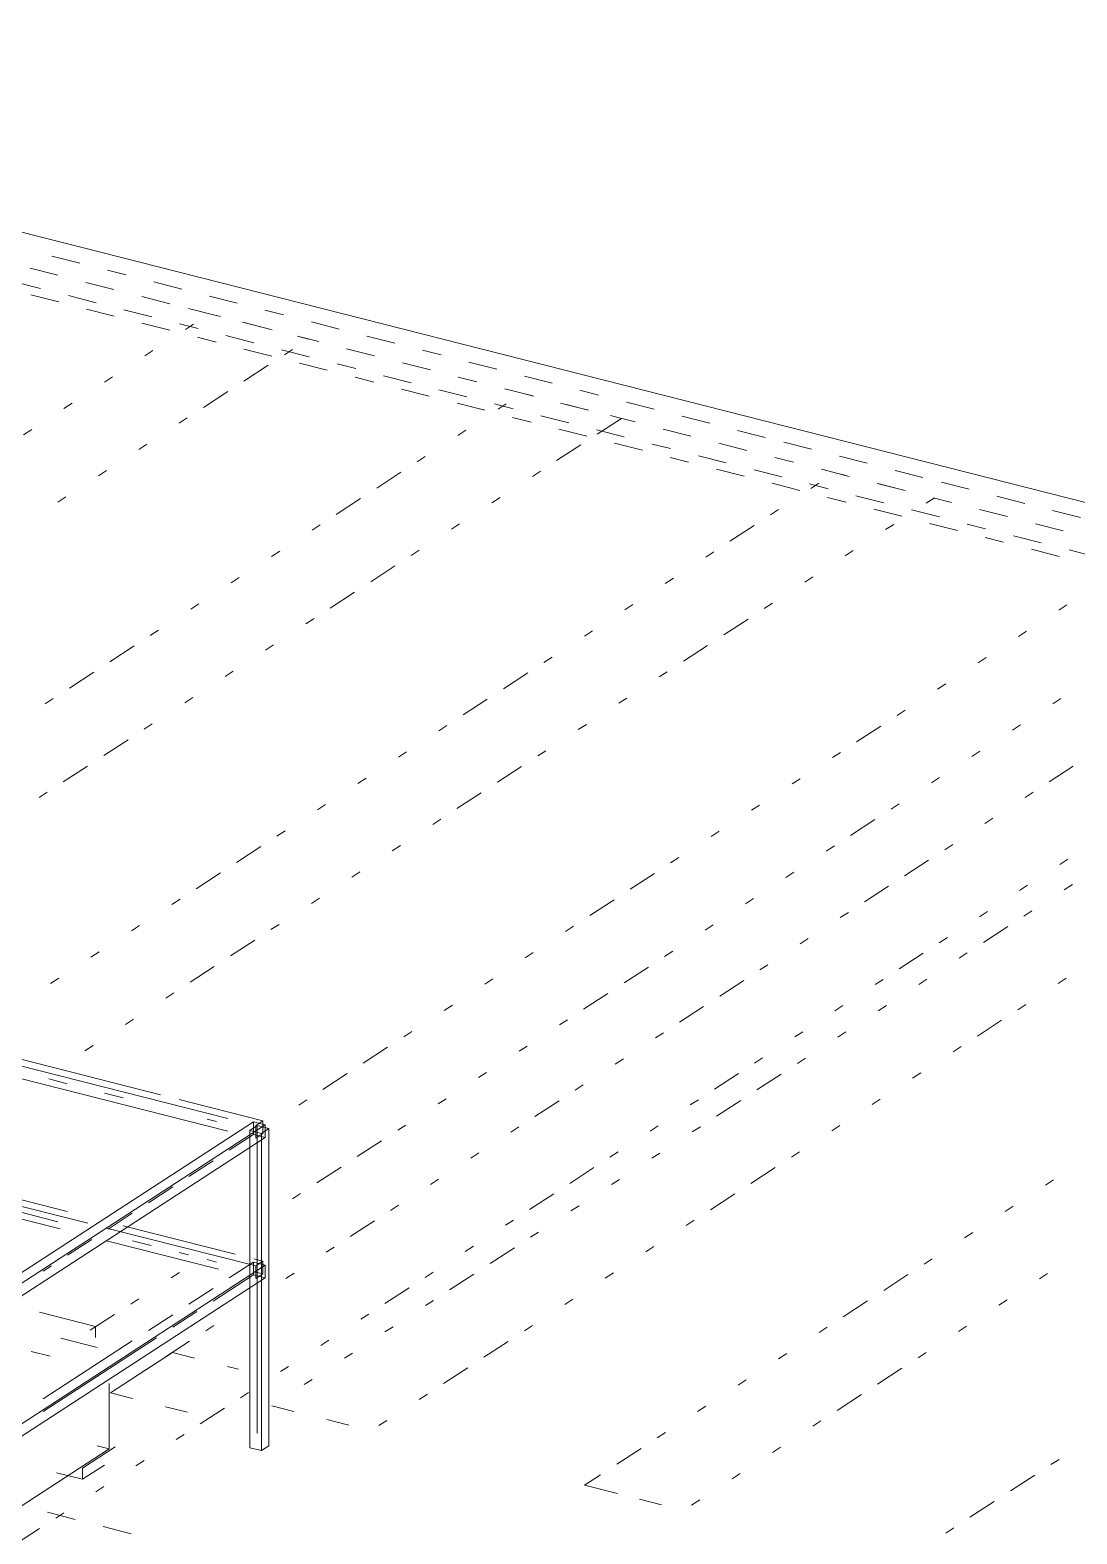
# Paper-space layout '02 Building 3D Model' of a CAD drawing. Header units: millimetres. Extents: x 5 to 415, y 7 to 290.
# Drawn here: x 80.4 to 91.22, y 206.83 to 222.37 of the extents above; entities that cross this region are included whole.
import ezdxf

# ---------------------------------------------------------------- set-up
doc = ezdxf.new("R2010")
doc.units = ezdxf.units.MM
doc.layers.add('MODEL_3D_VIEW', color=7, linetype='Continuous', lineweight=9)

# ---------------------------------------------------------------- blocks, each defined once
blk = doc.blocks.new('SHEET_02_BUILDING_3D')
at = {"layer": 'MODEL_3D_VIEW', "lineweight": 9}
for p, q in [((72.099, 222.373), (94.024, 216.801)), ((80.913, 219.965), (80.626, 220.038)), ((80.689, 219.839), (80.401, 219.913)), ((81.392, 219.843), (81.201, 219.892)), ((80.222, 219.775), (80.509, 219.702)), ((81.266, 219.693), (80.978, 219.766)), ((81.967, 219.697), (81.679, 219.77)), ((80.696, 219.564), (80.408, 219.637)), ((80.797, 219.629), (81.084, 219.556)), ((81.844, 219.546), (81.555, 219.619)), ((82.541, 219.551), (82.254, 219.624)), ((81.27, 219.418), (80.983, 219.491)), ((81.371, 219.483), (81.658, 219.41)), ((82.324, 219.424), (82.036, 219.497)), ((82.369, 219.412), (82.255, 219.441)), ((83.02, 219.43), (82.828, 219.478)), ((81.845, 219.272), (81.557, 219.345)), ((81.946, 219.337), (82.137, 219.289)), ((82.088, 219.333), (82.005, 219.278)), ((82.824, 219.297), (82.596, 219.355)), ((82.902, 219.277), (82.613, 219.35)), ((83.594, 219.284), (83.307, 219.357)), ((82.323, 219.15), (82.132, 219.199)), ((82.424, 219.216), (82.712, 219.143)), ((83.279, 219.181), (83.165, 219.21)), ((83.383, 219.155), (83.19, 219.204)), ((84.169, 219.138), (83.881, 219.211)), ((81.67, 219.061), (81.587, 219.006)), ((82.898, 219.004), (82.611, 219.077)), ((82.999, 219.07), (83.286, 218.997)), ((83.028, 219.018), (83.112, 219.072)), ((83.96, 219.008), (83.671, 219.081)), ((84.647, 219.016), (84.456, 219.065)), ((85.222, 218.87), (84.935, 218.943)), ((81.252, 218.789), (81.169, 218.734)), ((82.61, 218.746), (82.861, 218.909)), ((83.472, 218.858), (83.185, 218.931)), ((83.573, 218.924), (83.765, 218.875)), ((83.951, 218.736), (83.759, 218.785)), ((84.052, 218.802), (84.339, 218.729)), ((84.537, 218.861), (84.248, 218.935)), ((85.018, 218.739), (84.825, 218.788)), ((85.796, 218.724), (85.509, 218.797)), ((82.192, 218.474), (82.443, 218.637)), ((84.525, 218.59), (84.238, 218.663)), ((84.626, 218.656), (84.914, 218.583)), ((85.595, 218.593), (85.306, 218.666)), ((86.275, 218.602), (86.083, 218.651)), ((80.834, 218.517), (80.751, 218.462)), ((85.1, 218.444), (84.813, 218.517)), ((85.201, 218.51), (85.392, 218.461)), ((85.32, 218.511), (85.236, 218.457)), ((85.601, 218.591), (85.487, 218.62)), ((86.172, 218.446), (85.883, 218.519)), ((86.169, 218.447), (85.942, 218.504)), ((86.849, 218.456), (86.562, 218.529)), ((81.941, 218.311), (82.025, 218.365)), ((85.579, 218.323), (85.387, 218.371)), ((85.68, 218.388), (85.967, 218.315)), ((86.26, 218.197), (86.511, 218.36)), ((86.511, 218.36), (86.397, 218.389)), ((86.653, 218.324), (86.461, 218.373)), ((87.424, 218.31), (87.137, 218.383)), ((80.417, 218.245), (80.333, 218.19)), ((84.902, 218.239), (84.819, 218.185)), ((86.153, 218.177), (85.866, 218.25)), ((86.254, 218.242), (86.541, 218.169)), ((87.23, 218.177), (86.941, 218.25)), ((87.998, 218.164), (87.711, 218.237)), ((81.524, 218.039), (81.607, 218.093)), ((85.842, 217.925), (86.093, 218.088)), ((86.728, 218.031), (86.44, 218.104)), ((86.828, 218.096), (87.02, 218.048)), ((87.807, 218.03), (87.519, 218.104)), ((88.477, 218.043), (88.19, 218.116)), ((84.484, 217.967), (84.401, 217.913)), ((87.206, 217.909), (87.015, 217.957)), ((87.307, 217.975), (87.594, 217.902)), ((88.288, 217.908), (88.096, 217.957)), ((89.051, 217.897), (88.764, 217.97)), ((81.106, 217.767), (81.189, 217.821)), ((84.233, 217.804), (83.983, 217.641)), ((85.591, 217.761), (85.675, 217.816)), ((87.781, 217.763), (87.493, 217.836)), ((87.882, 217.829), (88.169, 217.756)), ((88.865, 217.761), (88.577, 217.835)), ((88.833, 217.77), (88.719, 217.799)), ((89.626, 217.751), (89.339, 217.824)), ((90.105, 217.629), (89.817, 217.702)), ((80.688, 217.495), (80.771, 217.549)), ((85.173, 217.489), (85.257, 217.544)), ((88.355, 217.617), (88.068, 217.69)), ((88.456, 217.683), (88.648, 217.634)), ((88.552, 217.69), (88.468, 217.635)), ((88.834, 217.495), (88.642, 217.544)), ((88.935, 217.561), (89.222, 217.488)), ((89.442, 217.615), (89.154, 217.688)), ((89.401, 217.625), (89.174, 217.683)), ((89.923, 217.492), (89.731, 217.541)), ((90.679, 217.483), (90.392, 217.556)), ((83.816, 217.532), (83.565, 217.369)), ((88.134, 217.418), (88.05, 217.363)), ((89.408, 217.349), (89.121, 217.422)), ((89.509, 217.415), (89.797, 217.342)), ((89.659, 217.484), (89.742, 217.538)), ((90.5, 217.346), (90.212, 217.419)), ((91.254, 217.337), (90.966, 217.41)), ((83.398, 217.26), (83.314, 217.206)), ((84.755, 217.217), (84.839, 217.272)), ((87.883, 217.255), (87.633, 217.091)), ((89.241, 217.212), (89.325, 217.266)), ((89.983, 217.203), (89.696, 217.276)), ((90.084, 217.269), (90.275, 217.22)), ((91.077, 217.199), (90.789, 217.272)), ((90.461, 217.081), (90.27, 217.13)), ((90.562, 217.147), (90.85, 217.074)), ((82.98, 216.988), (82.896, 216.934)), ((84.338, 216.945), (84.421, 217)), ((87.465, 216.983), (87.382, 216.928)), ((88.823, 216.94), (88.907, 216.994)), ((91.036, 216.935), (90.749, 217.008)), ((91.137, 217.001), (91.424, 216.928)), ((83.92, 216.673), (84.17, 216.837)), ((82.562, 216.716), (82.478, 216.662)), ((87.048, 216.711), (86.964, 216.656)), ((88.405, 216.668), (88.489, 216.722)), ((83.502, 216.401), (83.753, 216.565)), ((82.144, 216.444), (82.061, 216.39)), ((86.63, 216.439), (86.546, 216.384)), ((87.987, 216.396), (88.071, 216.45)), ((91.115, 216.433), (91.032, 216.379)), ((81.726, 216.172), (81.643, 216.118)), ((83.251, 216.238), (83.335, 216.293)), ((86.212, 216.167), (86.128, 216.112)), ((87.569, 216.124), (87.82, 216.287)), ((90.697, 216.161), (90.614, 216.107)), ((81.476, 216.009), (81.225, 215.846)), ((82.833, 215.966), (82.917, 216.021)), ((87.152, 215.852), (87.402, 216.015)), ((85.794, 215.895), (85.71, 215.84)), ((90.279, 215.889), (90.196, 215.835)), ((81.058, 215.737), (80.807, 215.574)), ((82.415, 215.694), (82.499, 215.749)), ((85.543, 215.731), (85.292, 215.568)), ((86.901, 215.689), (86.984, 215.743)), ((89.862, 215.617), (89.778, 215.563)), ((80.64, 215.465), (80.556, 215.41)), ((81.998, 215.422), (82.081, 215.477)), ((85.125, 215.459), (84.875, 215.296)), ((86.483, 215.417), (86.567, 215.471)), ((90.969, 215.411), (91.052, 215.466)), ((89.444, 215.345), (89.36, 215.291)), ((81.58, 215.15), (81.663, 215.205)), ((84.707, 215.187), (84.624, 215.133)), ((86.065, 215.145), (86.149, 215.199)), ((89.193, 215.182), (88.942, 215.019)), ((90.551, 215.139), (90.634, 215.194)), ((81.162, 214.878), (81.413, 215.041)), ((84.29, 214.915), (84.206, 214.861)), ((85.647, 214.873), (85.731, 214.927)), ((88.775, 214.91), (88.691, 214.856)), ((90.133, 214.867), (90.216, 214.922)), ((80.744, 214.606), (80.995, 214.769)), ((85.229, 214.601), (85.48, 214.764)), ((91.18, 214.769), (90.931, 214.607)), ((83.872, 214.643), (83.788, 214.589)), ((88.357, 214.638), (88.274, 214.584)), ((89.715, 214.595), (89.798, 214.65)), ((80.493, 214.443), (80.577, 214.497)), ((84.812, 214.329), (85.062, 214.492)), ((90.765, 214.499), (90.682, 214.445)), ((83.454, 214.371), (83.37, 214.317)), ((87.939, 214.366), (87.856, 214.312)), ((89.297, 214.323), (89.381, 214.378)), ((84.561, 214.166), (84.644, 214.22)), ((88.879, 214.051), (89.13, 214.215)), ((90.35, 214.229), (90.267, 214.175)), ((70.695, 214.113), (82.443, 211.127)), ((70.695, 213.982), (82.443, 210.996)), ((83.036, 214.099), (82.952, 214.045)), ((87.521, 214.094), (87.438, 214.04)), ((82.785, 213.936), (82.535, 213.773)), ((84.143, 213.894), (84.227, 213.948)), ((87.104, 213.822), (87.02, 213.768)), ((88.628, 213.888), (88.712, 213.943)), ((89.935, 213.958), (89.852, 213.904)), ((82.367, 213.664), (82.117, 213.501)), ((83.725, 213.622), (83.809, 213.676)), ((86.853, 213.659), (86.602, 213.496)), ((88.211, 213.616), (88.294, 213.671)), ((89.686, 213.796), (89.437, 213.634)), ((91.041, 213.752), (91.124, 213.806)), ((89.271, 213.526), (89.022, 213.364)), ((90.626, 213.482), (90.709, 213.536)), ((91.171, 213.545), (91.088, 213.49)), ((81.95, 213.392), (81.866, 213.338)), ((83.307, 213.35), (83.391, 213.404)), ((86.435, 213.387), (86.184, 213.224)), ((87.793, 213.344), (87.876, 213.399)), ((88.856, 213.256), (88.773, 213.202)), ((90.211, 213.212), (90.294, 213.266)), ((90.753, 213.273), (90.67, 213.218)), ((81.532, 213.12), (81.448, 213.066)), ((82.889, 213.078), (82.973, 213.132)), ((86.017, 213.115), (85.934, 213.06)), ((87.375, 213.072), (87.458, 213.127)), ((90.503, 213.109), (90.252, 212.946)), ((82.472, 212.806), (82.722, 212.969)), ((88.441, 212.986), (88.358, 212.932)), ((89.796, 212.942), (89.879, 212.996)), ((81.114, 212.848), (81.03, 212.794)), ((85.599, 212.843), (85.516, 212.788)), ((86.957, 212.8), (87.041, 212.855)), ((89.381, 212.672), (89.63, 212.834)), ((90.085, 212.837), (90.001, 212.783)), ((70.695, 212.662), (80.998, 210.044)), ((80.696, 212.576), (80.612, 212.522)), ((82.054, 212.534), (82.304, 212.697)), ((85.181, 212.571), (85.098, 212.516)), ((86.539, 212.528), (86.79, 212.691)), ((88.025, 212.716), (87.942, 212.662)), ((91.025, 212.523), (91.108, 212.577)), ((70.695, 212.532), (80.71, 209.986)), ((81.803, 212.37), (81.886, 212.425)), ((86.121, 212.256), (86.372, 212.419)), ((87.776, 212.554), (87.527, 212.392)), ((89.132, 212.51), (89.215, 212.564)), ((89.667, 212.565), (89.583, 212.511)), ((84.764, 212.299), (84.68, 212.244)), ((87.361, 212.283), (87.112, 212.121)), ((88.717, 212.24), (88.8, 212.294)), ((89.249, 212.293), (89.165, 212.239)), ((90.607, 212.251), (90.69, 212.305)), ((81.385, 212.098), (81.469, 212.153)), ((85.871, 212.093), (85.954, 212.147)), ((90.189, 211.979), (90.44, 212.142)), ((84.346, 212.027), (84.262, 211.972)), ((86.946, 212.013), (86.863, 211.959)), ((88.302, 211.969), (88.385, 212.023)), ((88.831, 212.021), (88.748, 211.967)), ((80.967, 211.826), (81.051, 211.881)), ((84.095, 211.864), (83.844, 211.7)), ((85.453, 211.821), (85.536, 211.875)), ((89.938, 211.816), (90.022, 211.87)), ((81.748, 211.372), (80.304, 211.739)), ((86.531, 211.743), (86.448, 211.689)), ((87.887, 211.699), (87.97, 211.753)), ((88.413, 211.749), (88.33, 211.695)), ((80.593, 211.535), (80.785, 211.486)), ((83.677, 211.592), (83.426, 211.428)), ((85.035, 211.549), (85.118, 211.603)), ((87.472, 211.429), (87.721, 211.591)), ((88.163, 211.586), (87.912, 211.423)), ((89.52, 211.544), (89.604, 211.598)), ((81.17, 211.388), (81.363, 211.339)), ((84.617, 211.277), (84.701, 211.331)), ((86.116, 211.473), (86.033, 211.419)), ((89.102, 211.272), (89.186, 211.326)), ((82.807, 211.103), (81.941, 211.323)), ((83.259, 211.32), (83.176, 211.265)), ((85.867, 211.311), (85.618, 211.149)), ((87.223, 211.267), (87.306, 211.321)), ((87.745, 211.314), (87.494, 211.151)), ((82.709, 211.094), (71.433, 203.754)), ((71.555, 203.723), (82.83, 211.063)), ((82.23, 211.119), (82.326, 211.095)), ((82.747, 211.053), (82.671, 211.004)), ((82.709, 211.094), (82.83, 211.063)), ((82.709, 210.963), (82.709, 211.094)), ((82.807, 211.103), (82.732, 211.054)), ((82.732, 211.054), (82.732, 210.923)), ((82.868, 211.022), (82.747, 211.053)), ((82.747, 207.877), (82.747, 211.053)), ((82.792, 210.973), (82.868, 211.022)), ((82.807, 210.972), (82.807, 211.103)), ((82.83, 211.063), (82.83, 210.932)), ((82.868, 211.022), (82.868, 207.744)), ((84.199, 211.005), (84.283, 211.059)), ((85.452, 211.041), (85.369, 210.987)), ((86.808, 210.997), (86.891, 211.051)), ((87.327, 211.042), (87.243, 210.988)), ((88.685, 211), (88.768, 211.054)), ((71.555, 203.593), (82.83, 210.932)), ((82.458, 210.8), (82.709, 210.963)), ((82.671, 211.004), (82.792, 210.973)), ((82.671, 207.725), (82.671, 211.004)), ((82.83, 210.932), (82.709, 210.963)), ((82.732, 210.923), (82.807, 210.972)), ((82.792, 207.695), (82.792, 210.973)), ((83.781, 210.733), (84.032, 210.896)), ((85.037, 210.771), (84.954, 210.717)), ((86.393, 210.727), (86.476, 210.781)), ((86.909, 210.77), (86.825, 210.716)), ((88.267, 210.728), (88.35, 210.782)), ((82.041, 210.528), (82.291, 210.691)), ((83.363, 210.461), (83.614, 210.624)), ((85.978, 210.456), (86.227, 210.619)), ((87.849, 210.456), (88.1, 210.619)), ((81.623, 210.256), (81.874, 210.419)), ((84.622, 210.5), (84.539, 210.446)), ((86.491, 210.498), (86.408, 210.444)), ((90.977, 210.493), (90.893, 210.438)), ((80.785, 210.166), (80.015, 210.362)), ((83.113, 210.298), (83.196, 210.352)), ((85.563, 210.186), (85.812, 210.348)), ((87.431, 210.184), (87.682, 210.347)), ((80.304, 210.158), (80.689, 210.06)), ((81.206, 209.985), (81.456, 210.148)), ((84.207, 210.23), (84.124, 210.176)), ((86.073, 210.226), (85.99, 210.172)), ((90.559, 210.221), (90.475, 210.166)), ((81.191, 209.995), (82.732, 209.603)), ((82.519, 209.726), (81.363, 210.019)), ((83.958, 210.068), (83.709, 209.906)), ((85.314, 210.024), (85.397, 210.078)), ((85.655, 209.954), (85.572, 209.9)), ((87.18, 210.02), (87.264, 210.075)), ((90.141, 209.949), (90.057, 209.894)), ((80.788, 209.713), (81.039, 209.876)), ((81.191, 209.864), (82.347, 209.57)), ((81.459, 209.864), (81.652, 209.815)), ((83.543, 209.798), (83.46, 209.744)), ((84.898, 209.754), (84.981, 209.808)), ((85.405, 209.791), (85.154, 209.628)), ((86.762, 209.748), (86.846, 209.803)), ((81.941, 209.742), (82.037, 209.718)), ((82.23, 209.669), (82.326, 209.644)), ((82.709, 209.643), (82.458, 209.48)), ((82.709, 209.643), (82.83, 209.612)), ((82.709, 209.512), (82.709, 209.643)), ((82.807, 209.652), (82.711, 209.677)), ((82.807, 209.652), (82.732, 209.603)), ((82.807, 209.522), (82.807, 209.652)), ((89.723, 209.677), (89.639, 209.622)), ((71.555, 202.273), (82.83, 209.612)), ((71.555, 202.142), (82.83, 209.482)), ((80.537, 209.55), (80.621, 209.604)), ((81.859, 209.482), (81.943, 209.536)), ((82.291, 209.241), (82.709, 209.512)), ((82.83, 209.482), (82.709, 209.512)), ((82.711, 209.546), (82.807, 209.522)), ((82.732, 209.603), (82.732, 209.472)), ((82.732, 209.472), (82.807, 209.522)), ((82.83, 209.612), (82.83, 209.482)), ((83.128, 209.528), (83.045, 209.474)), ((84.483, 209.484), (84.566, 209.538)), ((84.987, 209.519), (84.736, 209.356)), ((86.344, 209.476), (86.428, 209.531)), ((89.472, 209.514), (89.222, 209.35)), ((90.83, 209.471), (90.914, 209.525)), ((82.291, 209.371), (82.041, 209.208)), ((84.068, 209.214), (84.317, 209.376)), ((81.441, 209.21), (81.525, 209.264)), ((84.569, 209.247), (84.485, 209.193)), ((85.927, 209.205), (86.01, 209.259)), ((89.054, 209.242), (88.804, 209.078)), ((90.412, 209.199), (90.496, 209.253)), ((81.078, 208.978), (80.497, 209.126)), ((81.023, 208.938), (81.274, 209.101)), ((81.874, 209.099), (81.623, 208.936)), ((81.874, 208.969), (82.124, 209.132)), ((83.819, 209.052), (83.902, 209.106)), ((80.537, 208.099), (81.707, 208.86)), ((81.094, 208.761), (80.717, 208.857)), ((81.078, 208.865), (81.078, 208.978)), ((82.298, 208.988), (82.215, 208.934)), ((84.151, 208.975), (84.067, 208.921)), ((85.509, 208.933), (85.592, 208.987)), ((88.637, 208.97), (88.553, 208.915)), ((89.994, 208.927), (90.078, 208.981)), ((80.413, 208.72), (80.607, 208.671)), ((81.456, 208.828), (80.537, 208.23)), ((81.871, 208.709), (81.231, 208.293)), ((82.049, 208.825), (81.8, 208.663)), ((82.098, 208.652), (81.871, 208.709)), ((83.404, 208.781), (83.487, 208.836)), ((83.733, 208.703), (83.65, 208.649)), ((85.091, 208.661), (85.342, 208.824)), ((88.219, 208.698), (88.135, 208.643)), ((89.576, 208.655), (89.66, 208.709)), ((81.634, 208.555), (81.551, 208.501)), ((82.553, 208.536), (82.439, 208.565)), ((82.989, 208.511), (83.072, 208.565)), ((84.673, 208.389), (84.924, 208.552)), ((89.158, 208.383), (89.409, 208.546)), ((81.219, 207.713), (81.219, 208.39)), ((83.315, 208.431), (83.232, 208.377)), ((87.801, 208.426), (87.717, 208.371)), ((81.231, 208.293), (81.458, 208.235)), ((82.574, 208.241), (82.657, 208.295)), ((84.422, 208.225), (84.506, 208.28)), ((88.741, 208.111), (88.991, 208.274)), ((81.8, 208.149), (82.027, 208.091)), ((82.159, 207.971), (82.408, 208.133)), ((82.897, 208.159), (83.125, 208.101)), ((87.383, 208.154), (87.299, 208.099)), ((83.466, 208.015), (83.693, 207.957)), ((84.004, 207.953), (84.088, 208.008)), ((88.49, 207.948), (88.573, 208.002)), ((81.91, 207.809), (81.993, 207.863)), ((86.965, 207.882), (86.881, 207.827)), ((81.219, 207.713), (71.541, 201.414)), ((80.943, 207.515), (81.28, 207.734)), ((81.094, 207.745), (81.219, 207.713)), ((82.792, 207.695), (82.671, 207.725)), ((82.868, 207.744), (82.792, 207.695)), ((86.714, 207.718), (86.464, 207.555)), ((88.072, 207.676), (88.156, 207.73)), ((91.033, 207.604), (90.949, 207.55)), ((80.943, 207.399), (80.674, 207.467)), ((81.168, 207.545), (80.943, 207.399)), ((80.943, 207.399), (80.943, 207.515)), ((81.495, 207.539), (81.578, 207.593)), ((86.296, 207.446), (86.129, 207.338)), ((87.654, 207.404), (87.738, 207.458)), ((90.782, 207.441), (90.531, 207.278)), ((81.08, 207.269), (81.163, 207.323)), ((86.129, 207.338), (86.47, 207.251)), ((86.698, 207.193), (86.925, 207.135)), ((87.236, 207.132), (87.32, 207.186)), ((90.364, 207.169), (90.113, 207.006)), ((80.868, 206.984), (80.579, 207.058)), ((80.665, 206.998), (80.748, 207.052)), ((80.25, 206.728), (80.499, 206.89)), ((81.445, 206.837), (81.156, 206.911)), ((89.946, 206.897), (89.863, 206.843))]:
    blk.add_line(p, q, dxfattribs=at)

psp = doc.layouts.new('02 Building 3D Model')

# ---------------------------------------------------------------- block references
psp.add_blockref('SHEET_02_BUILDING_3D', (0, 0))

doc.saveas('drawing.dxf')
